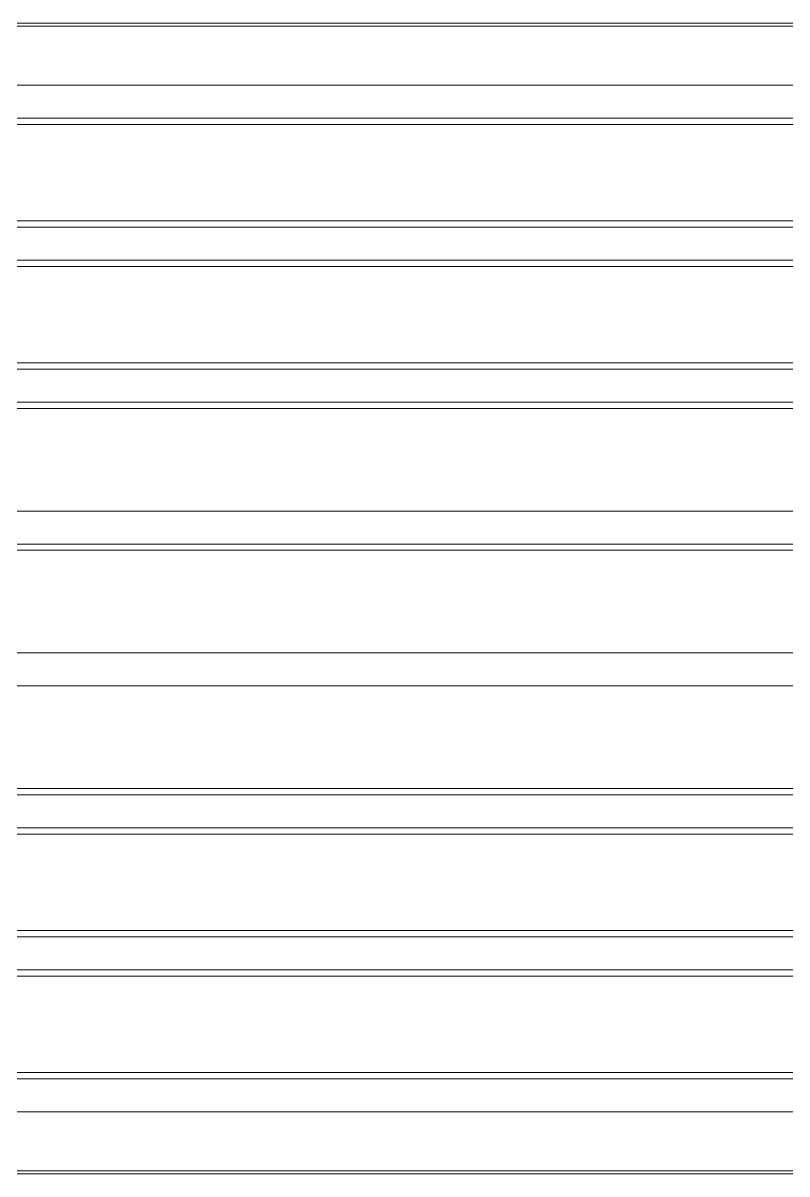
# Model space of a CAD drawing. Header units: millimetres. Extents: x 27531 to 32481, y 14140 to 19587.
# Drawn here: x 28768 to 29251, y 17564 to 18291 of the extents above; entities that cross this region are included whole.
import ezdxf

# ---------------------------------------------------------------- set-up
doc = ezdxf.new("R2010")
doc.units = ezdxf.units.MM
doc.header["$LTSCALE"] = 3
doc.layers.add('Warstwa 1', color=7, linetype='Continuous')

# ---------------------------------------------------------------- blocks, each defined once
blk = doc.blocks.new('vfds')
at = {"layer": 'Warstwa 1', "color": 7, "lineweight": 18}
for points in [[(-15800.05, 35561.61), (-14228.97, 35561.61)], [(-15800.05, 35559.65), (-14228.97, 35559.65)], [(-14228.97, 35501.47), (-15800.05, 35501.47)], [(-14228.97, 35497.54), (-15800.05, 35497.54)], [(-14228.97, 35436.66), (-15800.05, 35436.66)], [(-14228.97, 35432.73), (-15800.05, 35432.73)], [(-14228.97, 35411.87), (-15800.05, 35411.87)], [(-14228.97, 35407.94), (-15800.05, 35407.94)], [(-14228.97, 35347.06), (-15800.05, 35347.06)], [(-14228.97, 35343.13), (-15800.05, 35343.13)], [(-14228.97, 35322.27), (-15800.05, 35322.27)], [(-14228.97, 35318.34), (-15800.05, 35318.34)], [(-14228.97, 35232.67), (-15800.05, 35232.67)], [(-14228.97, 35232.67), (-15800.05, 35232.67)], [(-14228.97, 35228.74), (-15800.05, 35228.74)], [(-14228.97, 35228.74), (-15800.05, 35228.74)], [(-14228.97, 35078.26), (-15800.05, 35078.26)], [(-14228.97, 35074.33), (-15800.05, 35074.33)], [(-14228.97, 35053.46), (-15800.05, 35053.46)], [(-14228.97, 35049.54), (-15800.05, 35049.54)], [(-14228.97, 34988.66), (-15800.05, 34988.66)], [(-14228.97, 34984.73), (-15800.05, 34984.73)], [(-14228.97, 34963.86), (-15800.05, 34963.86)], [(-14228.97, 34959.94), (-15800.05, 34959.94)], [(-14228.97, 34899.06), (-15800.05, 34899.06)], [(-14228.97, 34895.13), (-15800.05, 34895.13)], [(-15800.05, 34836.95), (-14228.97, 34836.95)], [(-15800.05, 34834.99), (-14228.97, 34834.99)]]:
    blk.add_lwpolyline(points, dxfattribs=at)
for points in [[(-15800.05, 35561.61), (-15276.36, 35561.61), (-14752.66, 35561.61), (-14228.97, 35561.61)], [(-15800.05, 35522.33), (-15276.36, 35522.33), (-14752.66, 35522.33), (-14228.97, 35522.33)], [(-15800.05, 35522.33), (-15276.36, 35522.33), (-14752.66, 35522.33), (-14228.97, 35522.33)], [(-14228.97, 35501.47), (-14752.66, 35501.47), (-15276.36, 35501.47), (-15800.05, 35501.47)], [(-14228.97, 35432.73), (-14752.66, 35432.73), (-15276.36, 35432.73), (-15800.05, 35432.73)], [(-14228.97, 35411.87), (-14752.66, 35411.87), (-15276.36, 35411.87), (-15800.05, 35411.87)], [(-14228.97, 35343.13), (-14752.66, 35343.13), (-15276.36, 35343.13), (-15800.05, 35343.13)], [(-14228.97, 35322.27), (-14752.66, 35322.27), (-15276.36, 35322.27), (-15800.05, 35322.27)], [(-14228.97, 35253.53), (-14752.66, 35253.53), (-15276.36, 35253.53), (-15800.05, 35253.53)], [(-14228.97, 35253.53), (-14752.66, 35253.53), (-15276.36, 35253.53), (-15800.05, 35253.53)], [(-14228.97, 35163.93), (-14752.66, 35163.93), (-15276.36, 35163.93), (-15800.05, 35163.93)], [(-14228.97, 35163.93), (-14752.66, 35163.93), (-15276.36, 35163.93), (-15800.05, 35163.93)], [(-14228.97, 35143.06), (-14752.66, 35143.06), (-15276.36, 35143.06), (-15800.05, 35143.06)], [(-14228.97, 35143.06), (-14752.66, 35143.06), (-15276.36, 35143.06), (-15800.05, 35143.06)], [(-14228.97, 35074.33), (-14752.66, 35074.33), (-15276.36, 35074.33), (-15800.05, 35074.33)], [(-14228.97, 35053.46), (-14752.66, 35053.46), (-15276.36, 35053.46), (-15800.05, 35053.46)], [(-14228.97, 34984.73), (-14752.66, 34984.73), (-15276.36, 34984.73), (-15800.05, 34984.73)], [(-14228.97, 34963.86), (-14752.66, 34963.86), (-15276.36, 34963.86), (-15800.05, 34963.86)], [(-14228.97, 34895.13), (-14752.66, 34895.13), (-15276.36, 34895.13), (-15800.05, 34895.13)], [(-15800.05, 34874.26), (-15276.36, 34874.26), (-14752.66, 34874.26), (-14228.97, 34874.26)], [(-15800.05, 34874.26), (-15276.36, 34874.26), (-14752.66, 34874.26), (-14228.97, 34874.26)], [(-15800.05, 34834.99), (-15276.36, 34834.99), (-14752.66, 34834.99), (-14228.97, 34834.99)]]:
    blk.add_open_spline(points, degree=3, dxfattribs=at)

msp = doc.modelspace()

# ---------------------------------------------------------------- block references
msp.add_blockref('vfds', (43714.81, -17270.73))

doc.saveas('drawing.dxf')
